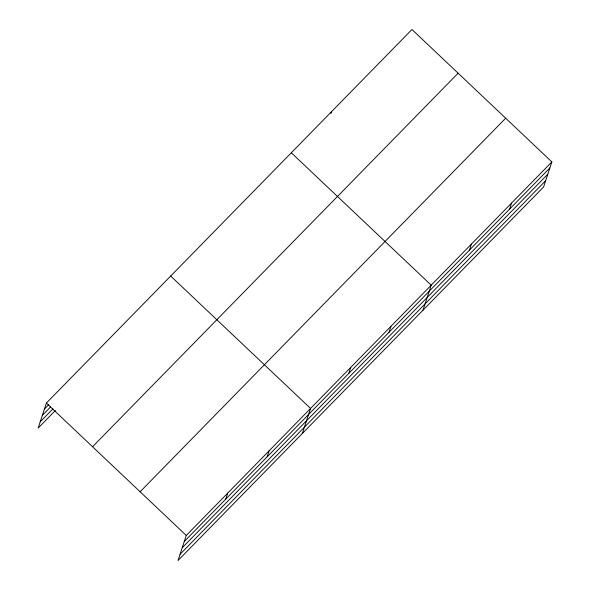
<?xml version="1.0" encoding="UTF-8"?>
<svg xmlns="http://www.w3.org/2000/svg" width="590" height="590" viewBox="0 0 590 590"><rect width="100%" height="100%" fill="white"/><g stroke="black" fill="none" stroke-linecap="round" stroke-linejoin="round"><path stroke-width="0.89" d="M551.849 161.903L186.27 535.455L178.04 560.5L543.611 186.949L551.849 161.903L411.96 29.5L46.389 403.051L38.151 428.097L55.364 410.515M330.968 113.405L331.536 111.68M225.719 499.162L227.703 493.122M267.152 456.822L269.136 450.782M302.338 433.488L310.569 408.45L170.68 276.046M348.793 373.396L350.785 367.356M389.009 332.31L390.993 326.263M422.971 310.222L431.209 285.177L291.32 152.773M469.434 250.123L471.425 244.083M509.649 209.037L511.633 202.99M44.398 409.099L48.859 404.534M42.34 415.367L50.622 406.901M40.216 421.828L52.96 408.804M92.549 446.748L458.12 73.189M140.11 491.765L505.682 118.207M184.287 541.495L549.865 167.944M182.229 547.771L547.8 174.212M180.105 554.231L545.676 180.673M46.389 403.051L186.27 535.455"/></g></svg>
